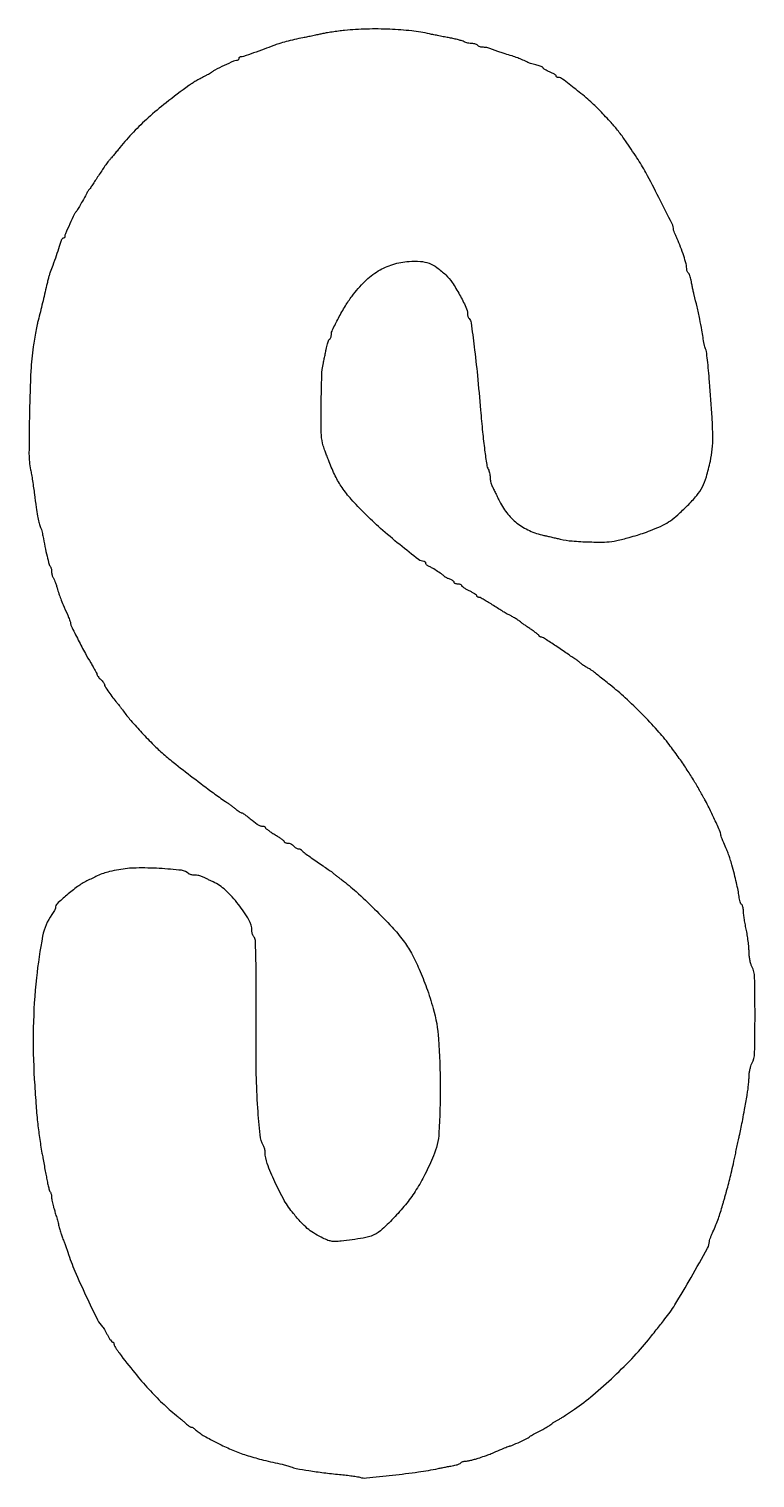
# Model space of a CAD drawing. Extents: x 0.8 to 33.4, y 0.9 to 65.8.
import ezdxf

# ---------------------------------------------------------------- set-up
doc = ezdxf.new("R2010")
doc.units = 0

msp = doc.modelspace()

# ---------------------------------------------------------------- linework, layer by layer
msp.add_lwpolyline([(14.986, 65.695003, 0.006685), (14.714965, 65.664468, 0.005446), (14.425612, 65.62474, 0.005506), (14.159946, 65.582316, 0.014306), (13.97, 65.544213, -0.003253), (13.79083, 65.504132, -0.001635), (13.564129, 65.455741, -0.001623), (13.329395, 65.407232, -0.002406), (13.123333, 65.366377, 0.008018), (12.74113, 65.286132, 0.008565), (12.370062, 65.195281, 0.00906), (12.044784, 65.103376, 0.022388), (11.811, 65.021138, -0.007195), (11.385023, 64.856588, -0.005408), (10.911981, 64.687431, -0.002471), (10.46182, 64.534413, -0.080856), (10.348704, 64.516, 0.079928), (10.308964, 64.509607, 0.09127), (10.275228, 64.491129, 0.100755), (10.252672, 64.463625, 0.122108), (10.244667, 64.431333, -0.122787), (10.236615, 64.399042, -0.100767), (10.213935, 64.371538, -0.091049), (10.180011, 64.353058, -0.079464), (10.140049, 64.346667, 0.106395), (10.011828, 64.31907, 0.004529), (9.5888, 64.123501, 0.004862), (9.171918, 63.921185, 0.095882), (9.059333, 63.835112, -0.074427), (9.02854, 63.80942, -0.006804), (8.942388, 63.758578, -0.008681), (8.837246, 63.700842, -0.006692), (8.720667, 63.641415, 0.007963), (8.513929, 63.535365, 0.009784), (8.324565, 63.429576, 0.010589), (8.154387, 63.325191, 0.014367), (8.005621, 63.22339, 0.009162), (6.989372, 62.455358, 0.016655), (6.192388, 61.785696, 0.019311), (5.528345, 61.140857, 0.019896), (4.922908, 60.452877, -0.002015), (4.79379, 60.295124, -0.001906), (4.661007, 60.135465, -0.001892), (4.542398, 59.995032, -0.00668), (4.464648, 59.906115, 0.024894), (4.385227, 59.808319, 0.004982), (4.254222, 59.625717, 0.005255), (4.105951, 59.409852, 0.004881), (3.9585, 59.185571, -0.002014), (3.81871, 58.970262, -0.002945), (3.693769, 58.781941, -0.00143), (3.586213, 58.622862, -0.052405), (3.557852, 58.589333, 0.050395), (3.535335, 58.562928, 0.009339), (3.499944, 58.509694, 0.009931), (3.460808, 58.4456, 0.008912), (3.422765, 58.377667, -0.002146), (3.241502, 58.043457, -0.005418), (3.105942, 57.802291, -0.0044), (3.002134, 57.625818, -0.073232), (2.959105, 57.573333, 0.098106), (2.885691, 57.474182, 0.003328), (2.680116, 57.0319, 0.003179), (2.479593, 56.585376, 0.104308), (2.455333, 56.470352, -0.089635), (2.449651, 56.438911, -0.095229), (2.433362, 56.412191, -0.099811), (2.409072, 56.394314, -0.109311), (2.380537, 56.388, 0.199076), (2.348715, 56.374807, 0.056641), (2.314721, 56.332041, 0.047557), (2.283935, 56.270431, 0.035077), (2.261516, 56.1975, -0.023822), (2.208591, 56.010455, -0.002734), (2.06724, 55.596224, -0.003578), (1.916576, 55.172288, -0.008824), (1.798321, 54.864, 0.026782), (1.772345, 54.788255, 0.0043), (1.730915, 54.637517, 0.004744), (1.685289, 54.458929, 0.004147), (1.640898, 54.271333, -0.001934), (1.550752, 53.882706, -0.001846), (1.456209, 53.488676, -0.001842), (1.358523, 53.094391, -0.001901), (1.25895, 52.705, 0.01442), (1.21671, 52.520707, 0.003595), (1.158547, 52.217108, 0.003671), (1.097026, 51.868652, 0.003682), (1.04069, 51.519667, 0.026929), (0.934862, 50.452423, 0.005846), (0.873205, 48.601503, 0.004416), (0.849379, 46.736622, 0.052098), (0.921764, 46.016333, -0.00894), (0.961228, 45.807053, -0.003548), (1.008229, 45.518387, -0.003509), (1.054577, 45.206001, -0.004399), (1.092971, 44.915667, 0.003435), (1.169058, 44.331634, 0.010859), (1.231189, 43.942017, 0.015839), (1.290101, 43.667677, 0.041139), (1.354667, 43.476333, -0.023614), (1.38587, 43.393548, -0.010581), (1.41937, 43.282129, -0.010447), (1.449882, 43.162638, -0.013973), (1.472241, 43.053, 0.006665), (1.562665, 42.573951, 0.008922), (1.658186, 42.142202, 0.005003), (1.749692, 41.777118, 0.133759), (1.799167, 41.691015, -0.099761), (1.823616, 41.65439, -0.033765), (1.844013, 41.593296, -0.03201), (1.857984, 41.520941, -0.031697), (1.862667, 41.447156, 0.034521), (1.867855, 41.372102, 0.031349), (1.883345, 41.295964, 0.032771), (1.906002, 41.229579, 0.081306), (1.93306, 41.1861, -0.076663), (1.966472, 41.1335, -0.011487), (2.014193, 41.017375, -0.01268), (2.064299, 40.876436, -0.010636), (2.110407, 40.724667, 0.009732), (2.188814, 40.464896, 0.013838), (2.269301, 40.237561, 0.009819), (2.380922, 39.964134, 0.002517), (2.572289, 39.526538, -0.006652), (2.624777, 39.403758, -0.008812), (2.669077, 39.290572, -0.006637), (2.703057, 39.195167, -0.082408), (2.709333, 39.157346, 0.115248), (2.741508, 39.019612, 0.002414), (3.057565, 38.387727, 0.006199), (3.374413, 37.780628, 0.017042), (3.617569, 37.363234, -0.007183), (3.723719, 37.189011, -0.010016), (3.813269, 37.029967, -0.006798), (3.883278, 36.895225, -0.116925), (3.894667, 36.847189, 0.13266), (3.905139, 36.808412, 0.02737), (3.944408, 36.748773, 0.026998), (3.999176, 36.68255, 0.022567), (4.064, 36.618333, -0.023025), (4.128823, 36.554, -0.027363), (4.183592, 36.487429, -0.027864), (4.222793, 36.427334, -0.131322), (4.233333, 36.387895, 0.14599), (4.257135, 36.308115, 0.006065), (4.424989, 36.058497, 0.011442), (4.610576, 35.802351, 0.017636), (4.783667, 35.590548, -0.013642), (4.827238, 35.538092, -0.00371), (4.893204, 35.452821, -0.00375), (4.966626, 35.354929, -0.003891), (5.037667, 35.257132, 0.022768), (5.358297, 34.849069, 0.008375), (5.846007, 34.302182, 0.008522), (6.368035, 33.755196, 0.016018), (6.810892, 33.334567, 0.015216), (7.309147, 32.917274, 0.003228), (8.203507, 32.222709, 0.003266), (9.107744, 31.539114, 0.014579), (9.652091, 31.157333, -0.009831), (9.742514, 31.095187, -0.00465), (9.85678, 31.01168, -0.004606), (9.974776, 30.92205, -0.006492), (10.078167, 30.839833, 0.011706), (10.171906, 30.766874, 0.015566), (10.260609, 30.705293, 0.012833), (10.336463, 30.658781, 0.131853), (10.371667, 30.649333, -0.148984), (10.428102, 30.632136, -0.010213), (10.56643, 30.535041, -0.010112), (10.763564, 30.384351, -0.002806), (11.066593, 30.140057, 0.051731), (11.115272, 30.108113, 0.033374), (11.17717, 30.081163, 0.033411), (11.241967, 30.062732, 0.05263), (11.299427, 30.056667, -0.046581), (11.349524, 30.051989, -0.065454), (11.392138, 30.038014, -0.08425), (11.421229, 30.017432, -0.192451), (11.43168, 29.993167, 0.219841), (11.449029, 29.958084, 0.010205), (11.556727, 29.874785, 0.015309), (11.693318, 29.779863, 0.010234), (11.855013, 29.679335, -0.010999), (12.016584, 29.578541, -0.016414), (12.152806, 29.482807, -0.011435), (12.259304, 29.398731, -0.223527), (12.276667, 29.361835, 0.217761), (12.288417, 29.336135, 0.078502), (12.323363, 29.314397, 0.05969), (12.374766, 29.299586, 0.040346), (12.435633, 29.294667, -0.067559), (12.504222, 29.285356, -0.044533), (12.578864, 29.25736, -0.044279), (12.647969, 29.21628, -0.063393), (12.7, 29.167667, 0.045514), (12.748427, 29.119074, 0.040659), (12.806628, 29.077973, 0.042932), (12.865414, 29.049736, 0.090741), (12.914978, 29.040667, -0.053451), (12.958984, 29.035949, -0.054606), (13.000657, 29.022014, -0.060269), (13.033972, 29.001487, -0.120574), (13.052778, 28.977167, 0.126761), (13.083238, 28.938751, 0.00289), (13.271676, 28.797735, 0.006288), (13.496727, 28.635679, 0.004195), (13.758333, 28.455505, -0.002047), (14.020956, 28.276291, -0.003049), (14.249135, 28.117147, -0.001322), (14.442814, 27.979534, -0.06283), (14.478, 27.947024, 0.04771), (14.509065, 27.916535, 0.003132), (14.607381, 27.837932, 0.00452), (14.726195, 27.745886, 0.003359), (14.859, 27.64631, -0.025325), (15.501723, 27.118769, -0.010162), (16.327668, 26.336489, -0.010037), (17.113893, 25.529141, -0.028738), (17.615045, 24.927602, -0.034555), (17.977049, 24.360419, -0.020957), (18.328546, 23.645728, -0.01889), (18.658593, 22.813112, -0.014735), (18.955622, 21.886333, -0.053601), (19.1951, 20.520601, -0.016041), (19.267901, 18.405442, -0.014167), (19.213673, 16.320608, -0.087866), (18.970986, 15.282333, -0.014926), (18.581845, 14.44436, -0.024976), (18.199565, 13.768164, -0.026764), (17.772129, 13.166899, -0.020825), (17.247216, 12.560088, -0.01721), (16.677043, 11.994255, -0.080152), (16.292598, 11.738405, -0.067731), (15.818431, 11.595884, -0.010181), (14.832127, 11.460546, -0.022689), (14.57453, 11.442321, -0.054386), (14.383982, 11.45825, -0.051732), (14.195748, 11.515538, -0.018905), (13.943127, 11.633425, -0.021558), (13.590453, 11.8342, -0.036509), (13.316698, 12.035324, -0.03085), (13.04582, 12.297092, -0.011077), (12.692447, 12.701081, -0.045453), (12.285442, 13.288824, -0.020994), (11.861581, 14.117412, -0.019222), (11.520523, 14.941449, -0.088727), (11.43, 15.447557, 0.044734), (11.424473, 15.509206, 0.022904), (11.407165, 15.584963, 0.022564), (11.382037, 15.661939, 0.031442), (11.352264, 15.727982, -0.095362), (11.202583, 16.218396, -0.009859), (11.0979, 17.427465, -0.011416), (11.031534, 18.941128, -0.007309), (11.020328, 20.701, 0.001609), (11.030738, 22.76953, 0.00632), (11.01693, 24.045012, 0.004085), (10.988773, 24.934746, 0.187503), (10.917095, 25.099433, -0.084046), (10.886467, 25.14293, -0.036871), (10.860763, 25.208788, -0.03515), (10.843217, 25.284364, -0.039484), (10.837333, 25.358754, 0.132414), (10.702163, 25.860213, 0.035555), (10.23376, 26.548305, 0.036734), (9.648257, 27.186723, 0.081207), (9.101667, 27.555164, -0.000991), (8.961224, 27.62009, -0.000955), (8.819297, 27.686375, -0.000943), (8.694476, 27.745248, -0.003485), (8.615982, 27.783124, 0.041202), (8.545423, 27.810833, 0.021485), (8.453781, 27.834122, 0.021217), (8.357085, 27.850072, 0.030271), (8.27026, 27.855333, -0.028906), (8.189543, 27.860004, -0.030435), (8.111305, 27.873953, -0.031953), (8.04586, 27.894282, -0.105472), (8.008168, 27.91872, 0.171194), (7.685317, 28.073204, 0.012447), (6.686754, 28.155578, 0.018434), (5.651955, 28.176846, 0.041764), (4.87343, 28.098896, 0.00872), (4.452005, 28.013156, 0.029804), (4.183092, 27.936485, 0.026255), (3.908527, 27.823677, 0.00566), (3.446526, 27.598422, 0.03967), (3.025342, 27.343501, 0.020793), (2.543048, 26.965196, 0.013913), (2.110784, 26.574798, 0.204903), (2.032, 26.390622, -0.106213), (2.022945, 26.348474, -0.016421), (1.985081, 26.271296, -0.017686), (1.93343, 26.181981, -0.014553), (1.872275, 26.090403, 0.107487), (1.462001, 25.130023, 0.020903), (1.182919, 23.255324, 0.021589), (1.042588, 21.024079, 0.019648), (1.087924, 18.717405, 0.003363), (1.16006, 17.620478, 0.007844), (1.232459, 16.800651, 0.009769), (1.318716, 16.10467, 0.009634), (1.432436, 15.409333, -0.000374), (1.47288, 15.187875, -0.000177), (1.524745, 14.902089, -0.000175), (1.578817, 14.602943, -0.000248), (1.626752, 14.336458, 0.007734), (1.673096, 14.099258, 0.010839), (1.722326, 13.889091, 0.007387), (1.769544, 13.716157, 0.127556), (1.799167, 13.666181, -0.096343), (1.823598, 13.630216, -0.034771), (1.844014, 13.571589, -0.032932), (1.857983, 13.502586, -0.033489), (1.862667, 13.432733, 0.033658), (1.868287, 13.349337, 0.01337), (1.886726, 13.236026, 0.013161), (1.913211, 13.11438, 0.016119), (1.944571, 13.002344, -0.004914), (1.985314, 12.868426, -0.001591), (2.043022, 12.669487, -0.001586), (2.105777, 12.447892, -0.001782), (2.164707, 12.234333, 0.003881), (2.222736, 12.027428, 0.004137), (2.282784, 11.825817, 0.003937), (2.337225, 11.653265, 0.01915), (2.37256, 11.557, -0.009266), (2.408469, 11.464842, -0.002318), (2.463599, 11.313054, -0.002367), (2.525038, 11.138826, -0.00238), (2.584713, 10.964333, 0.019824), (2.906444, 10.120886, 0.008393), (3.401305, 9.015253, 0.005089), (3.917604, 7.940417, 0.084424), (4.149477, 7.62, -0.062244), (4.173882, 7.589231, -0.004615), (4.228889, 7.496837, -0.006351), (4.29227, 7.38486, -0.004776), (4.359231, 7.260167, 0.01508), (4.427816, 7.138529, 0.021882), (4.496114, 7.035932, 0.018511), (4.557356, 6.958329, 0.219862), (4.591254, 6.942667, -0.136928), (4.616198, 6.935705, -0.100244), (4.637452, 6.916136, -0.0863), (4.651759, 6.886867, -0.070739), (4.656667, 6.852351, 0.117761), (4.669037, 6.800556, 0.014434), (4.725061, 6.697453, 0.01644), (4.80034, 6.577246, 0.01289), (4.8895, 6.451866, 0.009353), (5.58578, 5.559577, 0.015047), (6.215565, 4.828981, 0.017037), (6.823172, 4.209339, 0.019001), (7.450553, 3.655592, -0.002037), (7.604588, 3.528665, -0.002254), (7.752452, 3.404677, -0.00209), (7.877744, 3.297749, -0.011615), (7.943434, 3.2385, 0.02539), (7.990911, 3.197993, 0.027701), (8.040935, 3.163755, 0.028676), (8.086607, 3.139542, 0.10795), (8.118083, 3.132667, -0.123349), (8.152177, 3.124126, -0.019804), (8.211812, 3.089143, -0.020868), (8.280096, 3.041229, -0.016967), (8.34918, 2.9845, 0.027121), (8.515544, 2.85345, 0.021546), (8.708128, 2.730036, 0.013055), (8.986261, 2.577837, 0.002975), (9.465274, 2.33533, 0.019362), (10.054423, 2.069418, 0.019446), (10.661537, 1.850299, 0.017089), (11.350395, 1.657197, 0.009823), (12.192, 1.469451, -0.014027), (12.285382, 1.447793, -0.009317), (12.391231, 1.417976, -0.009381), (12.49299, 1.385158, -0.018024), (12.573, 1.354421, 0.055304), (12.821096, 1.279756, 0.006648), (13.385469, 1.183726, 0.007965), (14.053224, 1.090091, 0.006951), (14.754617, 1.012991, -0.004832), (15.051929, 0.981584, -0.005773), (15.331393, 0.946054, -0.00502), (15.56604, 0.91106, -0.037329), (15.675755, 0.885058, 0.101689), (15.966447, 0.854525, 0.003339), (17.134146, 0.97724, 0.007122), (18.298439, 1.124282, 0.015934), (19.177, 1.276663, -0.001921), (19.359286, 1.313569, -0.001512), (19.55704, 1.352194, -0.001528), (19.741049, 1.386975, -0.003774), (19.876285, 1.411054, 0.021855), (19.985345, 1.434569, 0.026608), (20.084848, 1.466363, 0.026757), (20.163888, 1.501279, 0.137799), (20.198781, 1.533355, -0.119616), (20.22806, 1.562268, -0.048415), (20.279059, 1.586544, -0.04427), (20.341519, 1.603095, -0.042662), (20.406705, 1.608667, 0.04629), (20.494321, 1.616796, 0.010666), (20.639683, 1.647226, 0.010931), (20.80627, 1.689683, 0.010481), (20.973208, 1.739931, 0.00417), (21.247986, 1.8315, 0.010419), (21.446646, 1.904209, 0.008462), (21.664458, 1.993389, 0.001982), (22.026129, 2.150367, -0.005692), (22.148301, 2.202321, -0.00777), (22.259617, 2.246158, -0.005373), (22.353465, 2.280295, -0.084734), (22.386885, 2.286, 0.107266), (22.482254, 2.306698, 0.00337), (22.845678, 2.47521, 0.003366), (23.206829, 2.648618, 0.107418), (23.283333, 2.709029, -0.080838), (23.314458, 2.736387, -0.00792), (23.400279, 2.788289, -0.009856), (23.505423, 2.846876, -0.007654), (23.622, 2.906585, 0.007767), (23.860458, 3.028788, 0.011519), (24.065113, 3.143841, 0.011256), (24.225651, 3.243975, 0.068375), (24.299333, 3.308176, -0.056284), (24.32397, 3.330709, -0.016459), (24.366537, 3.359548, -0.016311), (24.416941, 3.389076, -0.01681), (24.468667, 3.414941, 0.025239), (24.576229, 3.471014, 0.009492), (24.721079, 3.559822, 0.005829), (24.932443, 3.698494, 0.001381), (25.281548, 3.934804, 0.025359), (26.112433, 4.564514, 0.014523), (27.05155, 5.402033, 0.014429), (27.956883, 6.308774, 0.021702), (28.687154, 7.154333, -0.000199), (28.900661, 7.424175, -0.000247), (29.099284, 7.674748, -0.0002), (29.26624, 7.884982, -0.001894), (29.338189, 7.974807, 0.03379), (29.781619, 8.607131, 0.006176), (30.506447, 9.839486, 0.002824), (31.246058, 11.150412, 0.125118), (31.326014, 11.452089, -0.082137), (31.333249, 11.493244, -0.005833), (31.373272, 11.603018, -0.008099), (31.42491, 11.733254, -0.006018), (31.485978, 11.875423, 0.007528), (31.618462, 12.18644, 0.010265), (31.727837, 12.470875, 0.010293), (31.825225, 12.758959, 0.007633), (31.921376, 13.081, -0.000063), (31.964044, 13.232225, -0.000041), (32.013461, 13.407231, -0.000041), (32.061775, 13.578223, -0.000077), (32.100738, 13.716, 0.005352), (32.192299, 14.053309, 0.004511), (32.282175, 14.412272, 0.003989), (32.37556, 14.814122, 0.002552), (32.477929, 15.282333, -0.000413), (32.532499, 15.537145, -0.000326), (32.591965, 15.812823, -0.000329), (32.64752, 16.068747, -0.000818), (32.688619, 16.256, 0.004703), (32.75316, 16.561375, 0.003266), (32.820575, 16.907527, 0.002352), (32.902395, 17.354337, 0.000844), (33.014897, 17.991667, 0.00944), (33.048973, 18.210961, 0.007402), (33.077901, 18.449925, 0.007493), (33.098193, 18.673072, 0.018179), (33.104698, 18.838333, -0.031082), (33.114312, 18.985737, -0.022171), (33.142566, 19.148754, -0.022491), (33.18358, 19.302363, -0.043737), (33.232188, 19.419511, 0.115524), (33.35337, 19.892716, 0.005168), (33.370914, 21.59, 0.005168), (33.35337, 23.287284, 0.115524), (33.232188, 23.760489, -0.051137), (33.183425, 23.883094, -0.021442), (33.142278, 24.056116, -0.020947), (33.113759, 24.246472, -0.025536), (33.103718, 24.426333, 0.020897), (33.094231, 24.630244, 0.009146), (33.065437, 24.899399, 0.009033), (33.024419, 25.184426, 0.011935), (32.976197, 25.442302, -0.006984), (32.928143, 25.685904, -0.007246), (32.887541, 25.927787, -0.007023), (32.858398, 26.137982, -0.03094), (32.850667, 26.262805, 0.0307), (32.845095, 26.353466, 0.036577), (32.828423, 26.437484, 0.039659), (32.804152, 26.50433, 0.148492), (32.774944, 26.537473, -0.152358), (32.743002, 26.574273, -0.024665), (32.708929, 26.663946, -0.025278), (32.678433, 26.777103, -0.019835), (32.656549, 26.902303, 0.014711), (32.611285, 27.177878, 0.00791), (32.540145, 27.51489, 0.007058), (32.446916, 27.899229, 0.005246), (32.333549, 28.321, 0.006986), (32.258427, 28.57548, 0.012954), (32.189272, 28.779426, 0.011209), (32.10319, 28.997959, 0.003951), (31.970299, 29.307462, -0.008636), (31.918364, 29.431617, -0.010693), (31.874509, 29.549004, -0.009166), (31.841779, 29.648495, -0.075012), (31.834667, 29.695635, 0.106546), (31.813068, 29.795843, 0.001549), (31.559586, 30.351946, 0.004521), (31.314397, 30.873, 0.017365), (31.147863, 31.1901, -0.001651), (31.101498, 31.272022, -0.000544), (31.033845, 31.392793, -0.000542), (30.959084, 31.526935, -0.000614), (30.887672, 31.655766, 0.011136), (30.610313, 32.132212, 0.009169), (30.293961, 32.628169, 0.008479), (29.934045, 33.150785, 0.006577), (29.525279, 33.707665, 0.021688), (29.000547, 34.343802, 0.011838), (28.305795, 35.079523, 0.011768), (27.561815, 35.796361, 0.018063), (26.881667, 36.37762, -0.000117), (26.61565, 36.588925, -0.000162), (26.376863, 36.778819, -0.000101), (26.176077, 36.938665, -0.001984), (26.114334, 36.988241, 0.022126), (26.067614, 37.022754, 0.007974), (25.998318, 37.067766, 0.007891), (25.920733, 37.11473, 0.009288), (25.845769, 37.156659, -0.016023), (25.768922, 37.201011, -0.011374), (25.685579, 37.255404, -0.011498), (25.608315, 37.311028, -0.023802), (25.551193, 37.358612, 0.015554), (25.496778, 37.405483, 0.008975), (25.428593, 37.458619, 0.008963), (25.358168, 37.50955, 0.014828), (25.296741, 37.549667, -0.010428), (25.210796, 37.604724, -0.00106), (25.009889, 37.740034, -0.001326), (24.771239, 37.902426, -0.001057), (24.514628, 38.078833, 0.005084), (24.262535, 38.249161, 0.007543), (24.037977, 38.392761, 0.003831), (23.845888, 38.509529, 0.135453), (23.795867, 38.523333, -0.07638), (23.765052, 38.528068, -0.061626), (23.734545, 38.541986, -0.062816), (23.708937, 38.56255, -0.087854), (23.692556, 38.586833, 0.116513), (23.665311, 38.622656, 0.007282), (23.560705, 38.706223, 0.010439), (23.431335, 38.802264, 0.007541), (23.283333, 38.904095, -0.002424), (23.1343, 39.004404, -0.003365), (23.001817, 39.09582, -0.002089), (22.891285, 39.173882, -0.042305), (22.86, 39.200429, 0.050937), (22.78753, 39.259805, 0.008649), (22.636671, 39.355934, 0.010075), (22.476564, 39.449718, 0.023343), (22.352, 39.511909, -0.029721), (22.274382, 39.551905, -0.002985), (22.095752, 39.659273, -0.00374), (21.884418, 39.790198, -0.002967), (21.658006, 39.934703, 0.006665), (21.434303, 40.075161, 0.009451), (21.231372, 40.193636, 0.006036), (21.059182, 40.287137, 0.121947), (21.001839, 40.301333, -0.069345), (20.967685, 40.306093, -0.084389), (20.938576, 40.319986, -0.098327), (20.918927, 40.340615, -0.138312), (20.911695, 40.364833, 0.229019), (20.895291, 40.397485, 0.01699), (20.811811, 40.457205, 0.020877), (20.702485, 40.523522, 0.014181), (20.573029, 40.590121, -0.015982), (20.443654, 40.657269, -0.023235), (20.334531, 40.725254, -0.020269), (20.252438, 40.786908, -0.225222), (20.235333, 40.822955, 0.218884), (20.222833, 40.850141, 0.078058), (20.185592, 40.87313, 0.059351), (20.130837, 40.888798, 0.040054), (20.066, 40.894, -0.044675), (20.001181, 40.899803, -0.064527), (19.946408, 40.917195, -0.08442), (19.909381, 40.942787, -0.202082), (19.896667, 40.972961, 0.184026), (19.883536, 41.00743, 0.053676), (19.840707, 41.046191, 0.04609), (19.779087, 41.082812, 0.035417), (19.706167, 41.111373, -0.016924), (19.630132, 41.137956, -0.019143), (19.559191, 41.16866, -0.01872), (19.501327, 41.199093, -0.09194), (19.473333, 41.222911, 0.068205), (19.379119, 41.31106, 0.009067), (19.153247, 41.464864, 0.010399), (18.920816, 41.610225, 0.045508), (18.774833, 41.680227, -0.048244), (18.718155, 41.707787, -0.054233), (18.670191, 41.744811, -0.061779), (18.637403, 41.785219, -0.14048), (18.626667, 41.822676, 0.103805), (18.619674, 41.855996, 0.098944), (18.599816, 41.884349, 0.096753), (18.570151, 41.903349, 0.094468), (18.535261, 41.91, -0.167022), (18.298538, 41.991345, -0.004846), (17.45587, 42.661244, -0.010577), (16.596466, 43.388809, -0.01546), (15.874137, 44.067941, -0.014712), (15.284286, 44.693697, -0.031643), (14.876491, 45.215695, -0.035714), (14.56874, 45.742726, -0.02479), (14.295267, 46.376167, 0.002541), (14.262323, 46.462881, 0.001477), (14.221937, 46.566667, 0.001476), (14.180849, 46.670438, 0.002491), (14.145711, 46.757167, -0.013423), (14.111126, 46.848197, -0.006501), (14.071557, 46.96632, -0.006441), (14.033501, 47.090509, -0.009214), (14.003211, 47.201667, -0.059408), (13.941037, 47.681198, -0.004773), (13.940124, 48.957812, -0.005547), (13.965328, 50.222608, -0.044551), (14.034985, 50.8, 0.000662), (14.076839, 50.998528, 0.000549), (14.12089, 51.210012, 0.000554), (14.160842, 51.403958, 0.001494), (14.188663, 51.54187, -0.021061), (14.215161, 51.651008, -0.025568), (14.249412, 51.750537, -0.025503), (14.28604, 51.829661, -0.133963), (14.318428, 51.864366, 0.112041), (14.347161, 51.892605, 0.050132), (14.37133, 51.940099, 0.046165), (14.387785, 51.997693, 0.046541), (14.393333, 52.05717, -0.112937), (14.444963, 52.282833, -0.009904), (14.712183, 52.809348, -0.014058), (15.023657, 53.356428, -0.023391), (15.319781, 53.796355, -0.038726), (15.893141, 54.45452, -0.057634), (16.495299, 54.9234, -0.062581), (17.148417, 55.216208, -0.057486), (17.872862, 55.349245, -0.033589), (18.383635, 55.34905, -0.071416), (18.769307, 55.266797, -0.07039), (19.119728, 55.078416, -0.031845), (19.52015, 54.742869, -0.056115), (19.80318, 54.40516, -0.019222), (20.13579, 53.858973, -0.01639), (20.421915, 53.303654, -0.111203), (20.489333, 53.004272, 0.046892), (20.494869, 52.94538, 0.036), (20.51145, 52.882896, 0.036957), (20.535758, 52.826233, 0.068424), (20.564626, 52.785433, -0.155434), (20.651802, 52.602164, -0.002873), (20.792075, 51.527996, -0.006571), (20.936196, 50.234536, -0.003855), (21.076357, 48.683333, 0.004427), (21.165733, 47.706663, 0.007571), (21.259867, 46.893516, 0.005492), (21.352095, 46.245523, 0.089542), (21.423179, 46.038649, -0.04748), (21.454709, 45.967027, -0.024012), (21.481201, 45.871965, -0.023611), (21.499331, 45.770349, -0.032348), (21.505333, 45.677667, 0.029595), (21.510824, 45.584985, 0.021737), (21.527412, 45.483368, 0.022103), (21.551641, 45.38827, 0.04476), (21.580494, 45.316684, -0.004658), (21.623492, 45.230609, -0.000771), (21.704548, 45.063844, -0.000847), (21.799248, 44.867391, -0.000749), (21.89726, 44.662401, 0.05478), (22.250234, 44.091755, 0.060116), (22.709178, 43.631055, 0.059842), (23.266497, 43.291137, 0.053474), (23.909834, 43.077019, -0.001588), (24.070178, 43.041563, -0.000864), (24.266939, 42.997041, -0.00086), (24.466902, 42.951069, -0.001364), (24.638, 42.910931, 0.038112), (25.176041, 42.825776, 0.013294), (25.95957, 42.783273, 0.012387), (26.729801, 42.78109, 0.055768), (27.175369, 42.840866, 0.003092), (27.733329, 42.983908, 0.010057), (28.100479, 43.088394, 0.012632), (28.416585, 43.194073, 0.007576), (28.786667, 43.334662, 0.0185), (29.242276, 43.535505, 0.038109), (29.578525, 43.731784, 0.033568), (29.906639, 43.992624, 0.011451), (30.347128, 44.412694, 0.023335), (30.759138, 44.864319, 0.05445), (31.011172, 45.245582, 0.048575), (31.191053, 45.698259, 0.015461), (31.370908, 46.401905, 0.03155), (31.454998, 46.9357, 0.025903), (31.478874, 47.512455, 0.013836), (31.446844, 48.352952, 0.002348), (31.333898, 49.953333, 0.004471), (31.290483, 50.468371, 0.006168), (31.241668, 50.92991, 0.004042), (31.192912, 51.315449, 0.072622), (31.158681, 51.435, -0.036544), (31.126484, 51.522988, -0.012639), (31.092667, 51.654075, -0.012481), (31.062559, 51.80092, -0.014173), (31.041243, 51.943, 0.016065), (30.990847, 52.270449, 0.004729), (30.892728, 52.76909, 0.004788), (30.77292, 53.322166, 0.005494), (30.64764, 53.848, -0.004844), (30.60785, 54.014052, -0.0036), (30.567013, 54.198142, -0.003639), (30.530998, 54.372387, -0.00822), (30.506861, 54.504951, 0.021973), (30.483889, 54.614011, 0.026777), (30.452554, 54.713515, 0.026959), (30.417969, 54.792542, 0.138574), (30.385979, 54.827448, -0.119616), (30.357065, 54.856727, -0.048415), (30.33279, 54.907726, -0.04427), (30.316239, 54.970186, -0.042662), (30.310667, 55.035371, 0.065774), (30.284046, 55.236859, 0.012321), (30.178303, 55.594656, 0.013533), (30.037931, 55.992669, 0.015347), (29.881524, 56.365911, -0.005039), (29.81888, 56.507162, -0.007076), (29.766035, 56.634557, -0.004438), (29.724249, 56.742234, -0.090572), (29.718, 56.776448, 0.116121), (29.658838, 57.027756, 0.002305), (29.062869, 58.209707, 0.005776), (28.477671, 59.325079, 0.022522), (28.077404, 59.993168, 0.003761), (27.569185, 60.748392, 0.016319), (27.250022, 61.183851, 0.019073), (26.926719, 61.565155, 0.006487), (26.429179, 62.094556, 0.020394), (25.949163, 62.553222, 0.012352), (25.346553, 63.057887, 0.006436), (24.7505, 63.520101, 0.163105), (24.55784, 63.584667, -0.075658), (24.52377, 63.589852, -0.089118), (24.494861, 63.604895, -0.100724), (24.475536, 63.627269, -0.128619), (24.468667, 63.653531, 0.231074), (24.452433, 63.686782, 0.026011), (24.381619, 63.736321, 0.027303), (24.285855, 63.789114, 0.018834), (24.172333, 63.838667, -0.016996), (24.0588, 63.887728, -0.025015), (23.963048, 63.939037, -0.02258), (23.891398, 63.986708, -0.239044), (23.876, 64.017076, 0.262008), (23.860465, 64.044686, 0.031215), (23.795986, 64.078534, 0.030781), (23.707977, 64.111605, 0.020427), (23.603612, 64.139039, -0.010873), (23.489809, 64.166641, -0.009761), (23.373116, 64.200098, -0.009837), (23.269586, 64.234224, -0.030061), (23.201446, 64.262888, 0.011895), (22.970394, 64.370114, 0.01279), (22.739979, 64.46352, 0.011588), (22.486079, 64.552301, 0.007077), (22.182667, 64.645843, -0.006325), (21.993606, 64.703818, -0.006799), (21.810603, 64.765236, -0.006471), (21.65499, 64.822098, -0.031875), (21.569982, 64.860777, 0.045128), (21.498786, 64.890923, 0.023122), (21.405104, 64.916257, 0.022775), (21.30547, 64.9336, 0.031708), (21.215146, 64.939333, -0.037432), (21.13176, 64.945585, -0.04127), (21.053003, 64.964204, -0.0453), (20.989498, 64.991443, -0.131119), (20.955, 65.024, 0.131119), (20.920502, 65.056557, 0.0453), (20.856997, 65.083796, 0.04127), (20.77824, 65.102415, 0.037432), (20.694854, 65.108667, -0.032605), (20.60453, 65.114563, -0.02337), (20.504896, 65.132396, -0.023725), (20.411225, 65.158449, -0.045958), (20.340018, 65.189446, 0.051301), (20.252836, 65.226296, 0.009763), (20.086962, 65.273612, 0.010324), (19.890267, 65.321267, 0.009325), (19.685, 65.362535, -0.002754), (19.462672, 65.404201, -0.001968), (19.214306, 65.45318, -0.001986), (18.977942, 65.501736, -0.004254), (18.796, 65.541486, 0.028976), (17.991238, 65.67604, 0.016866), (17.01453, 65.74845, 0.016289), (15.977898, 65.756427, 0.018486)], format="xyb", close=True)

doc.saveas('drawing.dxf')
